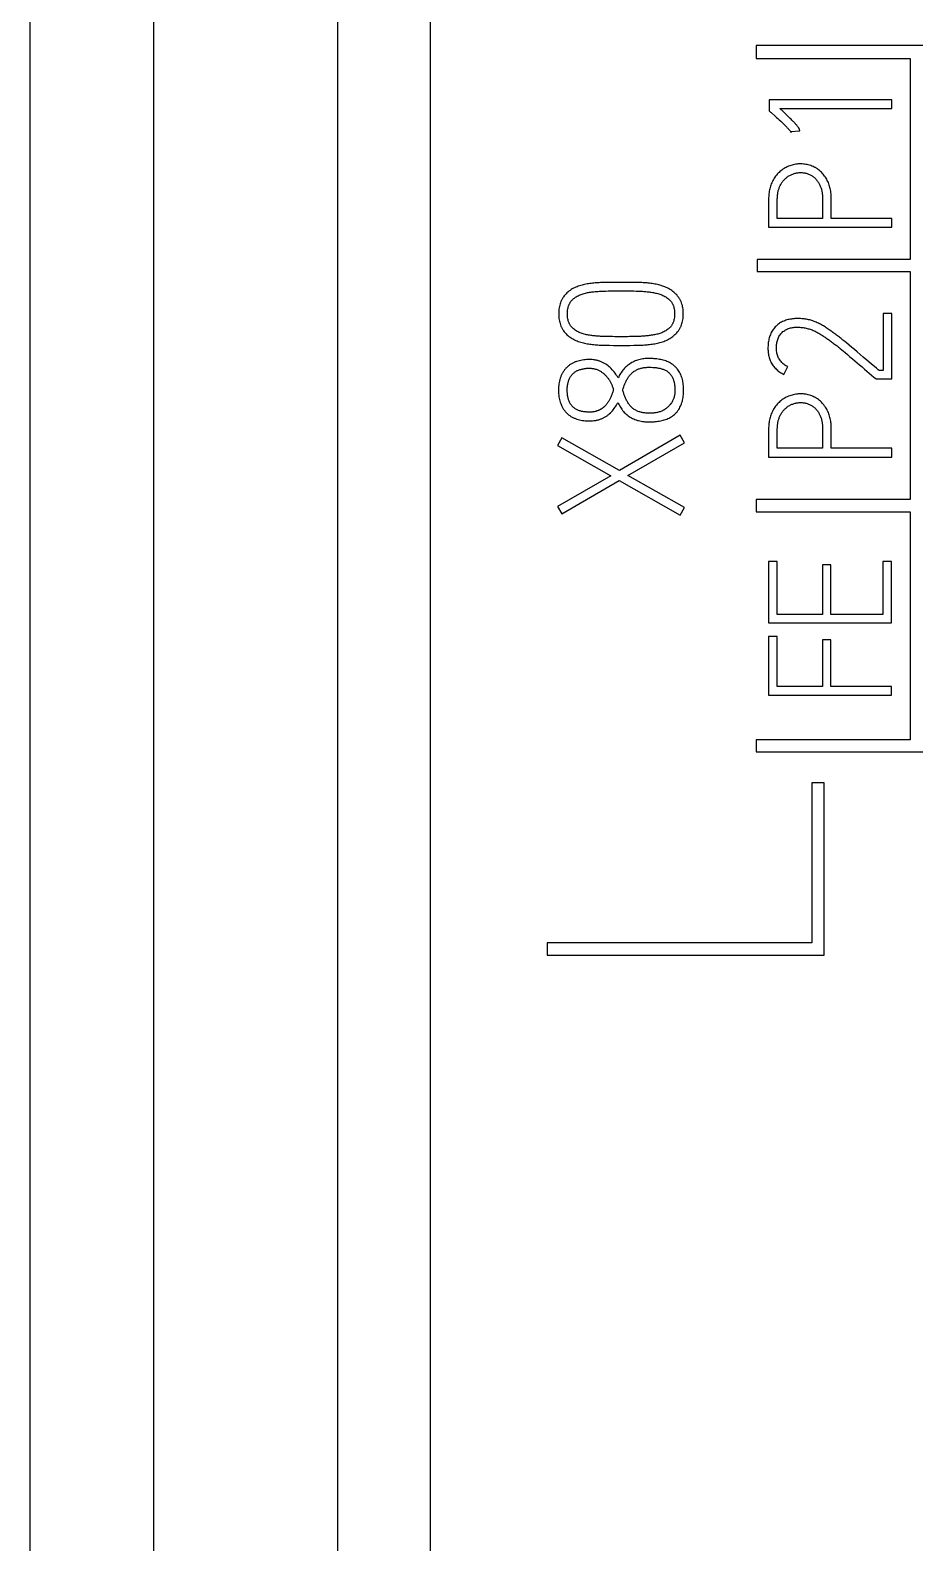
# Model space of a CAD drawing. Extents: x 0 to 594, y 0 to 420.
# Drawn here: x 399.5 to 413.87, y 274.52 to 299.08 of the extents above; entities that cross this region are included whole.
import ezdxf

# ---------------------------------------------------------------- set-up
doc = ezdxf.new("R2010")
doc.units = 0
doc.header["$LTSCALE"] = 32.67
doc.layers.add('15000_BACK', color=7, linetype='CONTINUOUS')
doc.layers.add('15500_BACK_LABELING', color=7, linetype='CONTINUOUS')

msp = doc.modelspace()

# ---------------------------------------------------------------- linework, layer by layer
at = {"layer": '15000_BACK', "color": 7, "linetype": 'CONTINUOUS'}
for p, q in [((399.498, 233.52), (399.498, 315.52)), ((401.498, 314.82), (401.498, 234.22)), ((404.498, 238.72), (404.498, 310.32)), ((405.998, 310.32), (405.998, 238.72))]:
    msp.add_line(p, q, dxfattribs=at)
at = {"layer": '15500_BACK_LABELING', "color": 7, "linetype": 'CONTINUOUS'}
for p, q in [((419.795, 298.835), (411.295, 298.835)), ((411.295, 298.835), (411.295, 298.625)), ((411.295, 298.625), (413.795, 298.625)), ((413.795, 298.625), (413.795, 295.364)), ((413.498, 297.952), (411.506, 297.952)), ((411.506, 297.952), (411.506, 297.777)), ((411.506, 297.777), (411.528, 297.757)), ((411.543, 297.744), (411.603, 297.69)), ((411.678, 297.813), (413.498, 297.813)), ((411.732, 297.763), (411.678, 297.813)), ((411.762, 297.734), (411.732, 297.763)), ((411.785, 297.713), (411.762, 297.734)), ((413.498, 297.813), (413.498, 297.952)), ((411.603, 297.69), (411.625, 297.669)), ((411.625, 297.669), (411.647, 297.649)), ((411.647, 297.649), (411.669, 297.628)), ((411.669, 297.628), (411.691, 297.607)), ((411.691, 297.607), (411.713, 297.587)), ((411.713, 297.587), (411.728, 297.573)), ((411.728, 297.573), (411.742, 297.559)), ((411.807, 297.691), (411.785, 297.713)), ((411.83, 297.669), (411.807, 297.691)), ((411.845, 297.654), (411.83, 297.669)), ((411.86, 297.64), (411.845, 297.654)), ((411.874, 297.625), (411.86, 297.64)), ((411.858, 297.441), (412, 297.45)), ((411.864, 297.425), (411.858, 297.441)), ((411.495, 296.348), (411.495, 295.888)), ((411.636, 296.029), (411.636, 296.348)), ((412.372, 296.348), (412.372, 296.029)), ((412.513, 296.029), (412.513, 296.348)), ((412.372, 296.029), (411.636, 296.029)), ((413.495, 296.029), (412.513, 296.029)), ((413.495, 295.888), (413.495, 296.029)), ((411.495, 295.888), (413.495, 295.888)), ((413.795, 295.364), (411.307, 295.364)), ((411.307, 295.364), (411.307, 295.164)), ((411.307, 295.164), (413.795, 295.164)), ((413.795, 295.164), (413.795, 291.463)), ((408.889, 294.989), (408.847, 294.988)), ((408.852, 294.849), (408.887, 294.85)), ((408.887, 294.85), (408.923, 294.85)), ((408.954, 294.99), (408.889, 294.989)), ((408.923, 294.85), (408.958, 294.851)), ((408.997, 294.99), (408.954, 294.99)), ((408.958, 294.851), (408.994, 294.851)), ((408.994, 294.851), (409.029, 294.851)), ((409.04, 294.99), (408.997, 294.99)), ((409.029, 294.851), (409.065, 294.851)), ((409.134, 294.99), (409.04, 294.99)), ((409.065, 294.851), (409.131, 294.851)), ((409.131, 294.851), (409.166, 294.851)), ((409.166, 294.851), (409.201, 294.851)), ((409.241, 294.99), (409.199, 294.99)), ((409.201, 294.851), (409.237, 294.851)), ((409.237, 294.851), (409.272, 294.85)), ((409.305, 294.989), (409.241, 294.99)), ((409.272, 294.85), (409.307, 294.85)), ((413.495, 294.486), (413.356, 294.486)), ((413.356, 294.486), (413.356, 293.56)), ((413.495, 293.421), (413.495, 294.486)), ((408.923, 294.109), (408.887, 294.11)), ((408.958, 294.109), (408.923, 294.109)), ((408.994, 294.108), (408.958, 294.109)), ((409.029, 294.108), (408.994, 294.108)), ((409.065, 294.108), (409.029, 294.108)), ((409.131, 294.108), (409.065, 294.108)), ((409.166, 294.108), (409.131, 294.108)), ((409.201, 294.108), (409.166, 294.108)), ((409.237, 294.109), (409.201, 294.108)), ((409.272, 294.109), (409.237, 294.109)), ((409.307, 294.11), (409.272, 294.109)), ((409.343, 294.11), (409.307, 294.11)), ((412.703, 294.053), (412.674, 294.076)), ((412.732, 294.029), (412.703, 294.053)), ((408.911, 293.968), (408.975, 293.967)), ((408.975, 293.967), (409.018, 293.967)), ((409.018, 293.967), (409.061, 293.967)), ((409.061, 293.967), (409.156, 293.967)), ((409.156, 293.967), (409.199, 293.967)), ((409.199, 293.967), (409.241, 293.967)), ((409.241, 293.967), (409.305, 293.968)), ((409.305, 293.968), (409.348, 293.969)), ((412.659, 293.915), (412.686, 293.893)), ((412.686, 293.893), (412.712, 293.871)), ((412.712, 293.871), (412.739, 293.849)), ((412.761, 294.006), (412.732, 294.029)), ((412.739, 293.849), (412.778, 293.817)), ((412.804, 293.97), (412.761, 294.006)), ((412.778, 293.817), (412.817, 293.783)), ((412.848, 293.934), (412.804, 293.97)), ((412.891, 293.898), (412.848, 293.934)), ((412.933, 293.862), (412.891, 293.898)), ((411.742, 293.496), (411.806, 293.621)), ((412.817, 293.783), (412.857, 293.75)), ((412.857, 293.75), (412.896, 293.717)), ((412.896, 293.717), (412.935, 293.684)), ((412.935, 293.684), (412.974, 293.65)), ((412.974, 293.65), (413.013, 293.617)), ((413.013, 293.617), (413.052, 293.583)), ((413.052, 293.583), (413.207, 293.449)), ((413.161, 293.668), (413.09, 293.729)), ((413.247, 293.596), (413.161, 293.668)), ((413.275, 293.572), (413.247, 293.596)), ((413.29, 293.56), (413.275, 293.572)), ((413.356, 293.56), (413.29, 293.56)), ((413.207, 293.449), (413.24, 293.421)), ((413.24, 293.421), (413.495, 293.421)), ((411.495, 292.614), (411.495, 292.153)), ((411.636, 292.295), (411.636, 292.614)), ((412.372, 292.614), (412.372, 292.295)), ((412.513, 292.295), (412.513, 292.614)), ((408.134, 292.466), (408.064, 292.341)), ((408.064, 292.341), (408.93, 291.85)), ((409.071, 291.933), (408.134, 292.466)), ((410.059, 292.508), (409.071, 291.933)), ((409.21, 291.853), (410.128, 292.385)), ((410.128, 292.385), (410.059, 292.508)), ((411.495, 292.153), (413.495, 292.153)), ((412.372, 292.295), (411.636, 292.295)), ((413.495, 292.295), (412.513, 292.295)), ((413.495, 292.153), (413.495, 292.295)), ((408.93, 291.85), (408.064, 291.351)), ((410.128, 291.331), (409.21, 291.853)), ((408.134, 291.232), (409.069, 291.772)), ((409.069, 291.772), (410.059, 291.209)), ((408.064, 291.351), (408.134, 291.232)), ((413.795, 291.463), (411.295, 291.463)), ((411.295, 291.463), (411.295, 291.264)), ((410.059, 291.209), (410.128, 291.331)), ((411.295, 291.264), (413.795, 291.264)), ((413.795, 291.264), (413.795, 287.562)), ((411.636, 290.454), (411.495, 290.454)), ((411.495, 290.454), (411.495, 289.459)), ((411.636, 289.597), (411.636, 290.454)), ((412.507, 290.402), (412.369, 290.402)), ((412.369, 290.402), (412.369, 289.597)), ((412.507, 289.597), (412.507, 290.402)), ((413.489, 290.454), (413.351, 290.454)), ((413.351, 290.454), (413.351, 289.597)), ((413.489, 289.459), (413.489, 290.454)), ((411.495, 289.459), (413.489, 289.459)), ((412.369, 289.597), (411.636, 289.597)), ((413.351, 289.597), (412.507, 289.597)), ((411.636, 289.237), (411.495, 289.237)), ((411.495, 289.237), (411.495, 288.285)), ((411.636, 288.427), (411.636, 289.237)), ((412.507, 289.187), (412.369, 289.187)), ((412.369, 289.187), (412.369, 288.427)), ((412.507, 288.427), (412.507, 289.187)), ((412.369, 288.427), (411.636, 288.427)), ((413.489, 288.427), (412.507, 288.427)), ((413.489, 288.285), (413.489, 288.427)), ((411.495, 288.285), (413.489, 288.285)), ((413.795, 287.562), (411.295, 287.562)), ((411.295, 287.562), (411.295, 287.364)), ((411.295, 287.364), (419.795, 287.364)), ((412.395, 286.864), (412.195, 286.864)), ((412.195, 286.864), (412.195, 284.264)), ((412.395, 284.064), (412.395, 286.864)), ((412.195, 284.264), (407.895, 284.264)), ((407.895, 284.264), (407.895, 284.064)), ((407.895, 284.064), (412.395, 284.064))]:
    msp.add_line(p, q, dxfattribs=at)
for points in [[(411.528, 297.757), (411.536, 297.751), (411.543, 297.744)], [(411.742, 297.559), (411.757, 297.545), (411.764, 297.538), (411.771, 297.53), (411.778, 297.523), (411.785, 297.516), (411.792, 297.509), (411.799, 297.502), (411.806, 297.494), (411.813, 297.487), (411.819, 297.479), (411.826, 297.472), (411.833, 297.464), (411.839, 297.457), (411.846, 297.449), (411.852, 297.441), (411.855, 297.437), (411.858, 297.433), (411.861, 297.429), (411.864, 297.425)], [(412, 297.45), (412, 297.452), (412, 297.455), (411.999, 297.46), (411.998, 297.465), (411.997, 297.47), (411.995, 297.475), (411.994, 297.48), (411.992, 297.485), (411.989, 297.49), (411.987, 297.494), (411.984, 297.499), (411.981, 297.503), (411.978, 297.508), (411.972, 297.516), (411.966, 297.524), (411.959, 297.533), (411.953, 297.541), (411.946, 297.549), (411.939, 297.556), (411.932, 297.564), (411.925, 297.572), (411.918, 297.58), (411.911, 297.587), (411.904, 297.595), (411.896, 297.602), (411.889, 297.61), (411.874, 297.625)], [(412.513, 296.348), (412.513, 296.369), (412.512, 296.389), (412.511, 296.41), (412.509, 296.43), (412.507, 296.451), (412.504, 296.471), (412.5, 296.491), (412.496, 296.512), (412.491, 296.532), (412.486, 296.551), (412.48, 296.571), (412.473, 296.59), (412.466, 296.61), (412.457, 296.628), (412.448, 296.647), (412.439, 296.665), (412.428, 296.683), (412.417, 296.7), (412.405, 296.717), (412.393, 296.733), (412.38, 296.749), (412.366, 296.764), (412.352, 296.779), (412.337, 296.793), (412.321, 296.807), (412.305, 296.819), (412.289, 296.832), (412.28, 296.837), (412.271, 296.843), (412.263, 296.848), (412.254, 296.853), (412.245, 296.858), (412.236, 296.863), (412.217, 296.872), (412.198, 296.88), (412.179, 296.887), (412.16, 296.893), (412.14, 296.899), (412.12, 296.904), (412.1, 296.907), (412.079, 296.91), (412.059, 296.912), (412.038, 296.914), (412.018, 296.914), (411.997, 296.914), (411.977, 296.913), (411.957, 296.911), (411.936, 296.908), (411.916, 296.904), (411.896, 296.9), (411.876, 296.895), (411.856, 296.889), (411.837, 296.882), (411.818, 296.875), (411.799, 296.867), (411.781, 296.858), (411.763, 296.848), (411.745, 296.838), (411.728, 296.826), (411.711, 296.814), (411.695, 296.802), (411.679, 296.789), (411.664, 296.775), (411.649, 296.761), (411.635, 296.746), (411.622, 296.73), (411.609, 296.714), (411.597, 296.697), (411.586, 296.68), (411.575, 296.662), (411.565, 296.645), (411.556, 296.626), (411.547, 296.608), (411.539, 296.589), (411.531, 296.57), (411.525, 296.551), (411.519, 296.531), (411.513, 296.511), (411.509, 296.491), (411.505, 296.471), (411.502, 296.451), (411.499, 296.43), (411.497, 296.41), (411.496, 296.389), (411.495, 296.369), (411.495, 296.348)], [(411.636, 296.348), (411.637, 296.362), (411.637, 296.375), (411.638, 296.388), (411.639, 296.401), (411.64, 296.414), (411.642, 296.428), (411.644, 296.441), (411.646, 296.454), (411.649, 296.467), (411.652, 296.48), (411.655, 296.492), (411.659, 296.505), (411.664, 296.517), (411.669, 296.53), (411.674, 296.542), (411.679, 296.554), (411.685, 296.566), (411.691, 296.578), (411.698, 296.589), (411.705, 296.6), (411.712, 296.611), (411.72, 296.622), (411.728, 296.633), (411.736, 296.643), (411.745, 296.653), (411.754, 296.663), (411.763, 296.672), (411.773, 296.681), (411.783, 296.69), (411.793, 296.698), (411.804, 296.706), (411.815, 296.713), (411.826, 296.72), (411.838, 296.727), (411.849, 296.733), (411.861, 296.739), (411.873, 296.744), (411.886, 296.749), (411.898, 296.753), (411.911, 296.757), (411.924, 296.761), (411.937, 296.764), (411.95, 296.767), (411.963, 296.769), (411.976, 296.77), (411.989, 296.772), (412.002, 296.772), (412.015, 296.773), (412.029, 296.773), (412.042, 296.772), (412.055, 296.771), (412.068, 296.769), (412.081, 296.767), (412.094, 296.764), (412.107, 296.761), (412.12, 296.757), (412.132, 296.753), (412.145, 296.749), (412.157, 296.744), (412.169, 296.738), (412.181, 296.732), (412.192, 296.725), (412.204, 296.718), (412.214, 296.711), (412.225, 296.703), (412.235, 296.694), (412.245, 296.686), (412.255, 296.676), (412.264, 296.667), (412.272, 296.657), (412.281, 296.647), (412.289, 296.636), (412.296, 296.625), (412.304, 296.614), (412.31, 296.603), (412.317, 296.591), (412.323, 296.579), (412.329, 296.567), (412.334, 296.555), (412.339, 296.543), (412.344, 296.531), (412.348, 296.518), (412.352, 296.506), (412.355, 296.493), (412.359, 296.48), (412.361, 296.467), (412.364, 296.454), (412.366, 296.441), (412.367, 296.428), (412.369, 296.414), (412.37, 296.401), (412.371, 296.388), (412.371, 296.375), (412.371, 296.362), (412.372, 296.348)], [(408.847, 294.988), (408.825, 294.988), (408.804, 294.987), (408.782, 294.987), (408.761, 294.986), (408.739, 294.985), (408.718, 294.984), (408.696, 294.982), (408.675, 294.98), (408.654, 294.978), (408.632, 294.976), (408.611, 294.974), (408.59, 294.971), (408.569, 294.968), (408.547, 294.964), (408.526, 294.961), (408.505, 294.956), (408.484, 294.952), (408.464, 294.946), (408.443, 294.94), (408.422, 294.934), (408.402, 294.927), (408.382, 294.92), (408.362, 294.912), (408.342, 294.903), (408.323, 294.894), (408.304, 294.883), (408.286, 294.872), (408.268, 294.86), (408.251, 294.847), (408.234, 294.833), (408.218, 294.819), (408.203, 294.804), (408.188, 294.788), (408.175, 294.772), (408.162, 294.754), (408.156, 294.746), (408.15, 294.737), (408.144, 294.727), (408.139, 294.718), (408.134, 294.709), (408.129, 294.699), (408.125, 294.689), (408.12, 294.679), (408.113, 294.659), (408.106, 294.639), (408.1, 294.618), (408.095, 294.597), (408.091, 294.576), (408.088, 294.555), (408.086, 294.533), (408.085, 294.512), (408.084, 294.49), (408.084, 294.469), (408.085, 294.447), (408.086, 294.426), (408.088, 294.404), (408.091, 294.383), (408.095, 294.362), (408.1, 294.341), (408.106, 294.32), (408.113, 294.3), (408.121, 294.28), (408.125, 294.27), (408.129, 294.26), (408.134, 294.251), (408.139, 294.241), (408.145, 294.232), (408.15, 294.223), (408.156, 294.214), (408.162, 294.205), (408.175, 294.187), (408.189, 294.171), (408.203, 294.155), (408.219, 294.14), (408.235, 294.126), (408.251, 294.112), (408.269, 294.099), (408.286, 294.087), (408.305, 294.076), (408.324, 294.066), (408.343, 294.056), (408.362, 294.048), (408.382, 294.039), (408.402, 294.032), (408.423, 294.025), (408.443, 294.019), (408.464, 294.013), (408.485, 294.008), (408.505, 294.003), (408.526, 293.998), (408.548, 293.994), (408.569, 293.99), (408.59, 293.987), (408.611, 293.984), (408.632, 293.981), (408.654, 293.979), (408.675, 293.977), (408.696, 293.975), (408.718, 293.973), (408.739, 293.972), (408.761, 293.971), (408.782, 293.97), (408.804, 293.97), (408.825, 293.969), (408.847, 293.969), (408.868, 293.968), (408.911, 293.968)], [(408.887, 294.11), (408.852, 294.11), (408.834, 294.111), (408.817, 294.111), (408.799, 294.112), (408.781, 294.113), (408.763, 294.113), (408.746, 294.114), (408.728, 294.116), (408.71, 294.117), (408.693, 294.118), (408.675, 294.12), (408.657, 294.121), (408.64, 294.123), (408.622, 294.125), (408.604, 294.128), (408.587, 294.13), (408.569, 294.133), (408.552, 294.136), (408.535, 294.14), (408.517, 294.144), (408.5, 294.148), (408.483, 294.153), (408.466, 294.158), (408.449, 294.164), (408.433, 294.17), (408.416, 294.177), (408.4, 294.185), (408.385, 294.193), (408.369, 294.202), (408.354, 294.212), (408.34, 294.222), (408.326, 294.233), (408.32, 294.239), (408.313, 294.245), (408.307, 294.251), (408.301, 294.258), (408.295, 294.264), (408.289, 294.271), (408.283, 294.278), (408.278, 294.285), (408.273, 294.293), (408.268, 294.3), (408.264, 294.308), (408.259, 294.316), (408.255, 294.323), (408.252, 294.332), (408.248, 294.34), (408.245, 294.348), (408.243, 294.357), (408.24, 294.365), (408.238, 294.374), (408.236, 294.382), (408.232, 294.4), (408.229, 294.417), (408.227, 294.435), (408.226, 294.453), (408.225, 294.471), (408.225, 294.488), (408.226, 294.506), (408.227, 294.524), (408.229, 294.541), (408.232, 294.559), (408.236, 294.576), (408.238, 294.585), (408.24, 294.594), (408.243, 294.602), (408.246, 294.61), (408.249, 294.619), (408.252, 294.627), (408.256, 294.635), (408.26, 294.643), (408.264, 294.651), (408.268, 294.659), (408.273, 294.666), (408.278, 294.674), (408.283, 294.681), (408.288, 294.688), (408.294, 294.695), (408.3, 294.701), (408.306, 294.708), (408.313, 294.714), (408.319, 294.72), (408.326, 294.726), (408.34, 294.736), (408.355, 294.747), (408.37, 294.756), (408.385, 294.765), (408.401, 294.773), (408.417, 294.781), (408.433, 294.788), (408.45, 294.795), (408.466, 294.8), (408.483, 294.806), (408.5, 294.811), (408.517, 294.815), (408.535, 294.819), (408.552, 294.823), (408.569, 294.826), (408.587, 294.829), (408.604, 294.832), (408.622, 294.834), (408.64, 294.836), (408.657, 294.838), (408.675, 294.84), (408.693, 294.841), (408.71, 294.843), (408.728, 294.844), (408.746, 294.845), (408.763, 294.846), (408.781, 294.847), (408.799, 294.848), (408.817, 294.848), (408.834, 294.849), (408.852, 294.849)], [(409.199, 294.99), (409.177, 294.99), (409.134, 294.99)], [(409.348, 293.969), (409.369, 293.969), (409.391, 293.97), (409.412, 293.97), (409.434, 293.971), (409.455, 293.972), (409.476, 293.973), (409.498, 293.975), (409.519, 293.977), (409.54, 293.979), (409.561, 293.981), (409.583, 293.984), (409.604, 293.987), (409.625, 293.99), (409.646, 293.994), (409.667, 293.998), (409.688, 294.003), (409.709, 294.008), (409.729, 294.013), (409.75, 294.019), (409.77, 294.025), (409.791, 294.032), (409.811, 294.04), (409.83, 294.048), (409.85, 294.056), (409.869, 294.066), (409.888, 294.076), (409.906, 294.088), (409.923, 294.1), (409.94, 294.113), (409.957, 294.127), (409.973, 294.141), (409.988, 294.156), (410.002, 294.172), (410.016, 294.188), (410.029, 294.205), (410.036, 294.214), (410.042, 294.223), (410.047, 294.232), (410.053, 294.241), (410.058, 294.25), (410.063, 294.26), (410.067, 294.27), (410.072, 294.279), (410.076, 294.289), (410.08, 294.299), (410.086, 294.32), (410.092, 294.34), (410.097, 294.361), (410.101, 294.382), (410.104, 294.403), (410.107, 294.425), (410.108, 294.446), (410.109, 294.467), (410.109, 294.489), (410.108, 294.51), (410.107, 294.532), (410.105, 294.553), (410.102, 294.574), (410.098, 294.595), (410.093, 294.616), (410.087, 294.637), (410.08, 294.657), (410.072, 294.677), (410.068, 294.687), (410.063, 294.697), (410.058, 294.706), (410.053, 294.715), (410.048, 294.725), (410.042, 294.734), (410.036, 294.743), (410.03, 294.751), (410.017, 294.768), (410.003, 294.785), (409.988, 294.8), (409.973, 294.815), (409.957, 294.829), (409.94, 294.843), (409.923, 294.856), (409.905, 294.868), (409.887, 294.879), (409.868, 294.889), (409.849, 294.899), (409.83, 294.908), (409.81, 294.916), (409.79, 294.924), (409.77, 294.931), (409.75, 294.937), (409.729, 294.943), (409.709, 294.949), (409.688, 294.954), (409.667, 294.959), (409.646, 294.963), (409.625, 294.966), (409.604, 294.97), (409.583, 294.973), (409.561, 294.975), (409.54, 294.978), (409.519, 294.98), (409.498, 294.982), (409.476, 294.983), (409.455, 294.985), (409.434, 294.986), (409.412, 294.987), (409.391, 294.987), (409.369, 294.988), (409.348, 294.988), (409.305, 294.989)], [(409.307, 294.85), (409.343, 294.849), (409.36, 294.849), (409.378, 294.848), (409.396, 294.847), (409.413, 294.847), (409.431, 294.846), (409.448, 294.845), (409.466, 294.843), (409.484, 294.842), (409.501, 294.84), (409.519, 294.839), (409.536, 294.837), (409.554, 294.835), (409.571, 294.832), (409.589, 294.83), (409.606, 294.827), (409.624, 294.824), (409.641, 294.82), (409.658, 294.816), (409.675, 294.812), (409.693, 294.808), (409.709, 294.803), (409.726, 294.797), (409.743, 294.792), (409.76, 294.785), (409.776, 294.779), (409.792, 294.771), (409.808, 294.763), (409.823, 294.754), (409.838, 294.745), (409.852, 294.734), (409.866, 294.723), (409.873, 294.718), (409.879, 294.712), (409.886, 294.706), (409.892, 294.699), (409.898, 294.693), (409.904, 294.686), (409.909, 294.679), (409.915, 294.672), (409.92, 294.665), (409.924, 294.657), (409.929, 294.65), (409.933, 294.642), (409.937, 294.634), (409.941, 294.626), (409.944, 294.618), (409.947, 294.61), (409.95, 294.601), (409.953, 294.593), (409.955, 294.584), (409.957, 294.576), (409.961, 294.558), (409.964, 294.541), (409.965, 294.523), (409.967, 294.506), (409.967, 294.488), (409.967, 294.47), (409.967, 294.452), (409.965, 294.435), (409.963, 294.417), (409.961, 294.4), (409.957, 294.382), (409.955, 294.374), (409.953, 294.365), (409.95, 294.357), (409.947, 294.348), (409.944, 294.34), (409.941, 294.332), (409.937, 294.324), (409.934, 294.316), (409.929, 294.308), (409.925, 294.3), (409.92, 294.293), (409.915, 294.286), (409.91, 294.278), (409.904, 294.271), (409.899, 294.265), (409.893, 294.258), (409.886, 294.252), (409.88, 294.246), (409.874, 294.24), (409.867, 294.234), (409.86, 294.229), (409.853, 294.223), (409.838, 294.213), (409.824, 294.203), (409.808, 294.195), (409.792, 294.187), (409.776, 294.179), (409.76, 294.173), (409.743, 294.167), (409.727, 294.161), (409.71, 294.156), (409.693, 294.151), (409.676, 294.147), (409.658, 294.143), (409.641, 294.139), (409.624, 294.136), (409.606, 294.133), (409.589, 294.13), (409.571, 294.127), (409.554, 294.125), (409.536, 294.123), (409.519, 294.121), (409.501, 294.119), (409.484, 294.118), (409.466, 294.116), (409.448, 294.115), (409.431, 294.114), (409.413, 294.113), (409.396, 294.112), (409.378, 294.111), (409.36, 294.111), (409.343, 294.11)], [(412.674, 294.076), (412.659, 294.088), (412.645, 294.099), (412.63, 294.111), (412.615, 294.122), (412.6, 294.134), (412.585, 294.145), (412.57, 294.156), (412.555, 294.167), (412.54, 294.178), (412.525, 294.189), (412.51, 294.2), (412.494, 294.211), (412.479, 294.221), (412.464, 294.232), (412.448, 294.242), (412.432, 294.253), (412.417, 294.263), (412.401, 294.273), (412.385, 294.282), (412.369, 294.292), (412.353, 294.301), (412.336, 294.31), (412.32, 294.319), (412.303, 294.327), (412.286, 294.335), (412.269, 294.343), (412.252, 294.35), (412.234, 294.356), (412.216, 294.363), (412.199, 294.369), (412.181, 294.374), (412.163, 294.379), (412.145, 294.383), (412.126, 294.387), (412.108, 294.391), (412.089, 294.394), (412.071, 294.396), (412.052, 294.398), (412.034, 294.4), (412.015, 294.402), (411.996, 294.402), (411.978, 294.403), (411.959, 294.403), (411.94, 294.402), (411.922, 294.401), (411.903, 294.4), (411.885, 294.398), (411.866, 294.395), (411.848, 294.392), (411.829, 294.389), (411.811, 294.385), (411.793, 294.38), (411.775, 294.374), (411.757, 294.368), (411.74, 294.361), (411.723, 294.353), (411.706, 294.345), (411.69, 294.336), (411.674, 294.326), (411.659, 294.315), (411.644, 294.304), (411.63, 294.291), (411.616, 294.279), (411.603, 294.266), (411.59, 294.252), (411.578, 294.237), (411.567, 294.222), (411.557, 294.207), (411.548, 294.19), (411.539, 294.174), (411.531, 294.157), (411.524, 294.14), (411.517, 294.122), (411.511, 294.104), (411.506, 294.087), (411.501, 294.069), (411.497, 294.05), (411.493, 294.032), (411.49, 294.014), (411.488, 293.995), (411.486, 293.976), (411.485, 293.958), (411.484, 293.939), (411.484, 293.92), (411.484, 293.902), (411.485, 293.883), (411.486, 293.864), (411.488, 293.845), (411.491, 293.827), (411.494, 293.808), (411.498, 293.79), (411.503, 293.772), (411.509, 293.754), (411.515, 293.736), (411.522, 293.719), (411.53, 293.702), (411.539, 293.685), (411.548, 293.669), (411.558, 293.653), (411.569, 293.637), (411.58, 293.622), (411.592, 293.608), (411.605, 293.594), (411.618, 293.581), (411.632, 293.568), (411.646, 293.555), (411.661, 293.544), (411.677, 293.533), (411.692, 293.522), (411.708, 293.513), (411.725, 293.504), (411.742, 293.496)], [(411.806, 293.621), (411.79, 293.628), (411.775, 293.637), (411.761, 293.646), (411.747, 293.656), (411.734, 293.667), (411.721, 293.679), (411.708, 293.691), (411.697, 293.704), (411.686, 293.717), (411.676, 293.731), (411.667, 293.746), (411.658, 293.761), (411.651, 293.776), (411.644, 293.792), (411.639, 293.808), (411.634, 293.825), (411.63, 293.842), (411.627, 293.859), (411.625, 293.876), (411.624, 293.893), (411.623, 293.91), (411.623, 293.927), (411.623, 293.945), (411.624, 293.962), (411.625, 293.979), (411.627, 293.996), (411.63, 294.013), (411.634, 294.03), (411.638, 294.046), (411.643, 294.063), (411.649, 294.079), (411.656, 294.095), (411.663, 294.11), (411.672, 294.125), (411.681, 294.14), (411.692, 294.153), (411.703, 294.166), (411.715, 294.178), (411.728, 294.19), (411.742, 294.2), (411.756, 294.21), (411.771, 294.219), (411.786, 294.226), (411.802, 294.233), (411.818, 294.239), (411.834, 294.244), (411.851, 294.249), (411.867, 294.252), (411.884, 294.255), (411.901, 294.258), (411.918, 294.26), (411.935, 294.261), (411.952, 294.261), (411.97, 294.262), (411.987, 294.261), (412.004, 294.26), (412.021, 294.259), (412.038, 294.257), (412.055, 294.255), (412.072, 294.252), (412.089, 294.249), (412.105, 294.246), (412.122, 294.242), (412.139, 294.238), (412.155, 294.233), (412.172, 294.228), (412.188, 294.223), (412.204, 294.217), (412.22, 294.21), (412.236, 294.203), (412.251, 294.196), (412.266, 294.188), (412.281, 294.18), (412.296, 294.172), (412.311, 294.163), (412.326, 294.155), (412.34, 294.146), (412.355, 294.136), (412.369, 294.127), (412.384, 294.118), (412.398, 294.108), (412.412, 294.099), (412.426, 294.089), (412.44, 294.08), (412.455, 294.07), (412.469, 294.06), (412.482, 294.05), (412.496, 294.04), (412.51, 294.03), (412.524, 294.02), (412.538, 294.009), (412.551, 293.999), (412.565, 293.989), (412.579, 293.978), (412.592, 293.968), (412.606, 293.957), (412.619, 293.947), (412.633, 293.936), (412.646, 293.926), (412.659, 293.915)], [(413.09, 293.729), (413.033, 293.777), (412.933, 293.862)], [(409.049, 293.44), (409.038, 293.46), (409.026, 293.48), (409.013, 293.499), (409, 293.518), (408.985, 293.537), (408.97, 293.555), (408.955, 293.572), (408.939, 293.589), (408.922, 293.605), (408.904, 293.62), (408.886, 293.634), (408.867, 293.648), (408.848, 293.661), (408.828, 293.673), (408.807, 293.684), (408.786, 293.694), (408.776, 293.699), (408.765, 293.704), (408.754, 293.708), (408.743, 293.712), (408.732, 293.715), (408.721, 293.719), (408.71, 293.722), (408.698, 293.724), (408.687, 293.727), (408.676, 293.729), (408.664, 293.731), (408.652, 293.732), (408.629, 293.735), (408.606, 293.736), (408.583, 293.736), (408.559, 293.736), (408.536, 293.735), (408.513, 293.733), (408.49, 293.731), (408.467, 293.727), (408.444, 293.723), (408.421, 293.718), (408.398, 293.712), (408.376, 293.705), (408.365, 293.702), (408.354, 293.697), (408.343, 293.693), (408.333, 293.689), (408.322, 293.684), (408.312, 293.678), (408.301, 293.673), (408.291, 293.667), (408.281, 293.661), (408.271, 293.655), (408.262, 293.648), (408.252, 293.641), (408.243, 293.634), (408.234, 293.626), (408.226, 293.618), (408.217, 293.61), (408.209, 293.602), (408.201, 293.594), (408.193, 293.585), (408.186, 293.576), (408.179, 293.567), (408.172, 293.557), (408.165, 293.548), (408.159, 293.538), (408.152, 293.528), (408.147, 293.518), (408.141, 293.508), (408.136, 293.497), (408.131, 293.487), (408.126, 293.476), (408.121, 293.465), (408.117, 293.454), (408.109, 293.432), (408.103, 293.41), (408.097, 293.387), (408.092, 293.365), (408.088, 293.342), (408.085, 293.319), (408.083, 293.295), (408.082, 293.272), (408.081, 293.249), (408.081, 293.225), (408.082, 293.202), (408.083, 293.179), (408.086, 293.156), (408.089, 293.133), (408.092, 293.11), (408.097, 293.087), (408.103, 293.064), (408.11, 293.042), (408.118, 293.02), (408.122, 293.009), (408.127, 292.998), (408.131, 292.988), (408.136, 292.977), (408.142, 292.967), (408.147, 292.957), (408.153, 292.947), (408.159, 292.937), (408.166, 292.927), (408.173, 292.917), (408.179, 292.908), (408.187, 292.899), (408.194, 292.89), (408.202, 292.881), (408.21, 292.872), (408.218, 292.864), (408.227, 292.856), (408.235, 292.848), (408.244, 292.841), (408.253, 292.834), (408.263, 292.827), (408.272, 292.82), (408.282, 292.813), (408.292, 292.807), (408.302, 292.802), (408.312, 292.796), (408.323, 292.791), (408.333, 292.786), (408.344, 292.782), (408.355, 292.777), (408.366, 292.773), (408.377, 292.77), (408.399, 292.763), (408.422, 292.757), (408.445, 292.752), (408.468, 292.749), (408.491, 292.745), (408.514, 292.743), (408.538, 292.742), (408.561, 292.741), (408.584, 292.741), (408.607, 292.741), (408.631, 292.742), (408.654, 292.744), (408.677, 292.747), (408.688, 292.749), (408.7, 292.752), (408.711, 292.754), (408.722, 292.757), (408.734, 292.76), (408.745, 292.763), (408.756, 292.767), (408.767, 292.771), (408.778, 292.775), (408.788, 292.78), (408.81, 292.789), (408.82, 292.795), (408.83, 292.8), (408.84, 292.806), (408.85, 292.812), (408.86, 292.818), (408.87, 292.825), (408.879, 292.831), (408.888, 292.838), (408.898, 292.846), (408.906, 292.853), (408.924, 292.869), (408.94, 292.885), (408.948, 292.894), (408.956, 292.902), (408.971, 292.92), (408.985, 292.939), (408.998, 292.958), (409.011, 292.977), (409.024, 292.997), (409.035, 293.017), (409.046, 293.037)], [(408.589, 292.882), (408.565, 292.883), (408.541, 292.884), (408.528, 292.885), (408.516, 292.886), (408.504, 292.887), (408.492, 292.889), (408.479, 292.891), (408.467, 292.893), (408.455, 292.895), (408.443, 292.898), (408.432, 292.901), (408.42, 292.905), (408.408, 292.909), (408.397, 292.913), (408.386, 292.918), (408.375, 292.924), (408.364, 292.93), (408.354, 292.936), (408.344, 292.943), (408.334, 292.95), (408.324, 292.958), (408.315, 292.966), (408.307, 292.975), (408.299, 292.984), (408.291, 292.994), (408.284, 293.004), (408.277, 293.014), (408.271, 293.025), (408.265, 293.035), (408.26, 293.046), (408.255, 293.058), (408.25, 293.069), (408.246, 293.08), (408.242, 293.092), (408.239, 293.104), (408.236, 293.116), (408.233, 293.128), (408.231, 293.139), (408.229, 293.151), (408.227, 293.164), (408.226, 293.176), (408.225, 293.188), (408.224, 293.2), (408.223, 293.212), (408.223, 293.224), (408.223, 293.237), (408.223, 293.249), (408.223, 293.261), (408.224, 293.273), (408.224, 293.285), (408.226, 293.298), (408.227, 293.31), (408.229, 293.322), (408.231, 293.334), (408.233, 293.346), (408.236, 293.358), (408.239, 293.37), (408.242, 293.381), (408.246, 293.393), (408.25, 293.404), (408.255, 293.416), (408.26, 293.427), (408.265, 293.438), (408.271, 293.449), (408.277, 293.459), (408.284, 293.469), (408.291, 293.479), (408.298, 293.489), (408.306, 293.498), (408.315, 293.507), (408.324, 293.516), (408.333, 293.523), (408.343, 293.531), (408.353, 293.538), (408.363, 293.545), (408.374, 293.551), (408.385, 293.556), (408.396, 293.561), (408.407, 293.566), (408.419, 293.57), (408.43, 293.574), (408.442, 293.577), (408.454, 293.58), (408.466, 293.583), (408.478, 293.585), (408.49, 293.588), (408.502, 293.59), (408.514, 293.591), (408.526, 293.592), (408.538, 293.594), (408.55, 293.594), (408.563, 293.595), (408.575, 293.595), (408.587, 293.595), (408.599, 293.595), (408.612, 293.594), (408.624, 293.593), (408.636, 293.592), (408.648, 293.59), (408.66, 293.588), (408.672, 293.585), (408.684, 293.582), (408.695, 293.578), (408.707, 293.574), (408.718, 293.57), (408.729, 293.565), (408.74, 293.56), (408.751, 293.554), (408.762, 293.548), (408.772, 293.541), (408.782, 293.534), (408.792, 293.527), (408.802, 293.52), (408.811, 293.512), (408.821, 293.504), (408.83, 293.496), (408.838, 293.487), (408.847, 293.479), (408.855, 293.47), (408.863, 293.461), (408.871, 293.451), (408.879, 293.442), (408.886, 293.432), (408.893, 293.422), (408.9, 293.412), (408.907, 293.402), (408.913, 293.391), (408.919, 293.381), (408.925, 293.37), (408.931, 293.359), (408.936, 293.348), (408.941, 293.337), (408.946, 293.326), (408.951, 293.315), (408.955, 293.303), (408.96, 293.292), (408.964, 293.28), (408.967, 293.269), (408.971, 293.257), (408.974, 293.245)], [(409.046, 293.037), (409.055, 293.018), (409.065, 293), (409.075, 292.981), (409.086, 292.963), (409.098, 292.946), (409.109, 292.928), (409.122, 292.911), (409.135, 292.895), (409.149, 292.879), (409.164, 292.864), (409.179, 292.85), (409.196, 292.837), (409.212, 292.824), (409.23, 292.812), (409.247, 292.801), (409.266, 292.79), (409.284, 292.781), (409.303, 292.772), (409.323, 292.764), (409.342, 292.756), (409.362, 292.749), (409.383, 292.744), (409.403, 292.739), (409.424, 292.734), (409.444, 292.731), (409.465, 292.728), (409.486, 292.726), (409.507, 292.725), (409.528, 292.724), (409.549, 292.724), (409.57, 292.724), (409.591, 292.724), (409.612, 292.725), (409.633, 292.727), (409.654, 292.728), (409.675, 292.731), (409.696, 292.734), (409.717, 292.737), (409.737, 292.741), (409.758, 292.745), (409.779, 292.75), (409.799, 292.756), (409.819, 292.762), (409.839, 292.769), (409.858, 292.777), (409.877, 292.786), (409.896, 292.796), (409.914, 292.807), (409.932, 292.819), (409.949, 292.831), (409.965, 292.845), (409.973, 292.852), (409.98, 292.859), (409.988, 292.866), (409.995, 292.874), (410.009, 292.89), (410.022, 292.907), (410.034, 292.924), (410.045, 292.942), (410.055, 292.961), (410.064, 292.98), (410.073, 292.999), (410.08, 293.019), (410.087, 293.039), (410.093, 293.059), (410.098, 293.079), (410.102, 293.1), (410.106, 293.121), (410.109, 293.141), (410.111, 293.162), (410.113, 293.183), (410.114, 293.204), (410.114, 293.226), (410.114, 293.247), (410.114, 293.268), (410.113, 293.289), (410.111, 293.31), (410.109, 293.331), (410.106, 293.351), (410.103, 293.372), (410.099, 293.393), (410.094, 293.413), (410.088, 293.434), (410.081, 293.454), (410.074, 293.473), (410.066, 293.493), (410.057, 293.512), (410.047, 293.531), (410.036, 293.549), (410.024, 293.566), (410.012, 293.583), (409.998, 293.599), (409.991, 293.607), (409.984, 293.615), (409.976, 293.622), (409.968, 293.629), (409.952, 293.643), (409.936, 293.656), (409.918, 293.668), (409.9, 293.679), (409.882, 293.689), (409.863, 293.698), (409.843, 293.706), (409.824, 293.713), (409.804, 293.72), (409.783, 293.726), (409.763, 293.731), (409.742, 293.736), (409.721, 293.74), (409.701, 293.743), (409.68, 293.746), (409.659, 293.748), (409.638, 293.75), (409.617, 293.751), (409.596, 293.752), (409.575, 293.753), (409.554, 293.753), (409.533, 293.753), (409.512, 293.752), (409.491, 293.751), (409.47, 293.749), (409.449, 293.746), (409.428, 293.743), (409.408, 293.738), (409.387, 293.733), (409.367, 293.727), (409.347, 293.72), (409.328, 293.713), (409.308, 293.704), (409.289, 293.695), (409.271, 293.686), (409.253, 293.675), (409.235, 293.664), (409.218, 293.651), (409.201, 293.638), (409.185, 293.625), (409.17, 293.611), (409.155, 293.596), (409.141, 293.58), (409.127, 293.564), (409.115, 293.547), (409.103, 293.53), (409.091, 293.512), (409.08, 293.495), (409.069, 293.477), (409.059, 293.458), (409.049, 293.44)], [(409.124, 293.243), (409.132, 293.267), (409.14, 293.292), (409.149, 293.317), (409.159, 293.341), (409.164, 293.353), (409.17, 293.365), (409.175, 293.377), (409.181, 293.388), (409.187, 293.4), (409.193, 293.411), (409.2, 293.422), (409.207, 293.434), (409.214, 293.445), (409.221, 293.455), (409.229, 293.466), (409.237, 293.476), (409.245, 293.486), (409.254, 293.496), (409.263, 293.506), (409.272, 293.515), (409.282, 293.524), (409.292, 293.532), (409.302, 293.54), (409.313, 293.548), (409.324, 293.555), (409.335, 293.561), (409.346, 293.568), (409.358, 293.574), (409.37, 293.579), (409.382, 293.584), (409.394, 293.588), (409.407, 293.592), (409.419, 293.596), (409.432, 293.599), (409.445, 293.602), (409.457, 293.604), (409.47, 293.606), (409.483, 293.608), (409.496, 293.609), (409.509, 293.61), (409.522, 293.611), (409.535, 293.611), (409.561, 293.612), (409.588, 293.611), (409.614, 293.61), (409.627, 293.609), (409.64, 293.608), (409.653, 293.607), (409.666, 293.605), (409.678, 293.603), (409.691, 293.601), (409.704, 293.599), (409.717, 293.596), (409.73, 293.594), (409.743, 293.59), (409.755, 293.587), (409.768, 293.583), (409.78, 293.579), (409.792, 293.574), (409.804, 293.569), (409.816, 293.563), (409.828, 293.557), (409.839, 293.551), (409.85, 293.543), (409.86, 293.536), (409.87, 293.527), (409.88, 293.519), (409.889, 293.509), (409.898, 293.499), (409.906, 293.489), (409.913, 293.478), (409.92, 293.467), (409.927, 293.456), (409.933, 293.444), (409.938, 293.432), (409.943, 293.42), (409.948, 293.408), (409.952, 293.396), (409.956, 293.383), (409.959, 293.37), (409.962, 293.358), (409.964, 293.345), (409.966, 293.332), (409.968, 293.319), (409.97, 293.306), (409.971, 293.293), (409.972, 293.28), (409.973, 293.267), (409.973, 293.254), (409.973, 293.241), (409.973, 293.228), (409.972, 293.215), (409.972, 293.202), (409.97, 293.189), (409.969, 293.176), (409.967, 293.163), (409.965, 293.15), (409.962, 293.137), (409.959, 293.125), (409.955, 293.112), (409.951, 293.1), (409.946, 293.088), (409.941, 293.076), (409.935, 293.064), (409.929, 293.052), (409.922, 293.041), (409.915, 293.03), (409.907, 293.02), (409.899, 293.009), (409.891, 293), (409.881, 292.99)], [(408.974, 293.245), (408.971, 293.234), (408.967, 293.222), (408.963, 293.21), (408.959, 293.198), (408.955, 293.186), (408.95, 293.175), (408.946, 293.163), (408.941, 293.151), (408.936, 293.14), (408.931, 293.128), (408.926, 293.117), (408.921, 293.106), (408.915, 293.095), (408.909, 293.084), (408.903, 293.073), (408.897, 293.062), (408.89, 293.051), (408.883, 293.041), (408.876, 293.031), (408.869, 293.021), (408.861, 293.011), (408.853, 293.001), (408.845, 292.992), (408.841, 292.987), (408.837, 292.983), (408.832, 292.978), (408.828, 292.974), (408.823, 292.97), (408.819, 292.965), (408.814, 292.961), (408.809, 292.957), (408.804, 292.953), (408.799, 292.95), (408.794, 292.946), (408.789, 292.942), (408.784, 292.939), (408.779, 292.935), (408.773, 292.932), (408.768, 292.929), (408.763, 292.926), (408.757, 292.923), (408.752, 292.92), (408.746, 292.917), (408.74, 292.914), (408.735, 292.912), (408.729, 292.909), (408.723, 292.907), (408.717, 292.905), (408.711, 292.903), (408.705, 292.901), (408.7, 292.899), (408.694, 292.897), (408.688, 292.895), (408.681, 292.894), (408.675, 292.892), (408.663, 292.89), (408.651, 292.887), (408.638, 292.886), (408.626, 292.884), (408.614, 292.883), (408.601, 292.882), (408.589, 292.882)], [(409.881, 292.99), (409.871, 292.98), (409.861, 292.971), (409.851, 292.962), (409.84, 292.952), (409.83, 292.943), (409.819, 292.935), (409.807, 292.927), (409.802, 292.923), (409.796, 292.919), (409.79, 292.916), (409.784, 292.912), (409.771, 292.906), (409.759, 292.9), (409.746, 292.895), (409.733, 292.89), (409.719, 292.886), (409.706, 292.882), (409.692, 292.879), (409.679, 292.876), (409.665, 292.873), (409.651, 292.871), (409.637, 292.869), (409.623, 292.868), (409.61, 292.867), (409.596, 292.866), (409.582, 292.866), (409.568, 292.865), (409.554, 292.865), (409.54, 292.866), (409.526, 292.866), (409.512, 292.867), (409.498, 292.868), (409.484, 292.869), (409.47, 292.871), (409.457, 292.873), (409.443, 292.876), (409.429, 292.878), (409.416, 292.882), (409.402, 292.886), (409.389, 292.89), (409.376, 292.895), (409.363, 292.9), (409.35, 292.906), (409.338, 292.912), (409.325, 292.919), (409.313, 292.926), (409.302, 292.934), (409.291, 292.943), (409.28, 292.951), (409.269, 292.961), (409.26, 292.971), (409.25, 292.981), (409.241, 292.991), (409.232, 293.002), (409.224, 293.013), (409.216, 293.025), (409.208, 293.037), (409.201, 293.049), (409.194, 293.061), (409.187, 293.073), (409.181, 293.085), (409.175, 293.098), (409.169, 293.111), (409.164, 293.124), (409.159, 293.137), (409.154, 293.15), (409.149, 293.163), (409.144, 293.176), (409.14, 293.189), (409.136, 293.203), (409.132, 293.216), (409.128, 293.229), (409.124, 293.243)], [(412.513, 292.614), (412.513, 292.634), (412.512, 292.655), (412.511, 292.675), (412.509, 292.696), (412.507, 292.716), (412.504, 292.737), (412.5, 292.757), (412.496, 292.777), (412.491, 292.797), (412.486, 292.817), (412.48, 292.836), (412.473, 292.856), (412.466, 292.875), (412.457, 292.894), (412.448, 292.912), (412.439, 292.93), (412.428, 292.948), (412.417, 292.965), (412.405, 292.982), (412.393, 292.999), (412.38, 293.014), (412.366, 293.03), (412.352, 293.045), (412.337, 293.059), (412.321, 293.072), (412.305, 293.085), (412.289, 293.097), (412.28, 293.103), (412.271, 293.108), (412.263, 293.114), (412.254, 293.119), (412.245, 293.124), (412.236, 293.128), (412.217, 293.137), (412.198, 293.145), (412.179, 293.152), (412.16, 293.159), (412.14, 293.164), (412.12, 293.169), (412.1, 293.173), (412.079, 293.176), (412.059, 293.178), (412.038, 293.179), (412.018, 293.18), (411.997, 293.179), (411.977, 293.178), (411.957, 293.176), (411.936, 293.173), (411.916, 293.17), (411.896, 293.165), (411.876, 293.16), (411.856, 293.154), (411.837, 293.148), (411.818, 293.14), (411.799, 293.132), (411.781, 293.123), (411.763, 293.113), (411.745, 293.103), (411.728, 293.092), (411.711, 293.08), (411.695, 293.067), (411.679, 293.054), (411.664, 293.04), (411.649, 293.026), (411.635, 293.011), (411.622, 292.995), (411.609, 292.979), (411.597, 292.963), (411.586, 292.945), (411.575, 292.928), (411.565, 292.91), (411.556, 292.892), (411.547, 292.873), (411.539, 292.854), (411.531, 292.835), (411.525, 292.816), (411.519, 292.796), (411.513, 292.777), (411.509, 292.757), (411.505, 292.736), (411.502, 292.716), (411.499, 292.696), (411.497, 292.675), (411.496, 292.655), (411.495, 292.634), (411.495, 292.614)], [(411.636, 292.614), (411.637, 292.627), (411.637, 292.64), (411.638, 292.653), (411.639, 292.667), (411.64, 292.68), (411.642, 292.693), (411.644, 292.706), (411.646, 292.719), (411.649, 292.732), (411.652, 292.745), (411.655, 292.758), (411.659, 292.77), (411.664, 292.783), (411.669, 292.795), (411.674, 292.807), (411.679, 292.819), (411.685, 292.831), (411.691, 292.843), (411.698, 292.854), (411.705, 292.866), (411.712, 292.877), (411.72, 292.888), (411.728, 292.898), (411.736, 292.908), (411.745, 292.918), (411.754, 292.928), (411.763, 292.937), (411.773, 292.946), (411.783, 292.955), (411.793, 292.963), (411.804, 292.971), (411.815, 292.979), (411.826, 292.986), (411.838, 292.992), (411.849, 292.999), (411.861, 293.004), (411.873, 293.01), (411.886, 293.014), (411.898, 293.019), (411.911, 293.023), (411.924, 293.026), (411.937, 293.029), (411.95, 293.032), (411.963, 293.034), (411.976, 293.036), (411.989, 293.037), (412.002, 293.038), (412.015, 293.038), (412.029, 293.038), (412.042, 293.037), (412.055, 293.036), (412.068, 293.034), (412.081, 293.032), (412.094, 293.03), (412.107, 293.026), (412.12, 293.023), (412.132, 293.019), (412.145, 293.014), (412.157, 293.009), (412.169, 293.003), (412.181, 292.997), (412.192, 292.991), (412.204, 292.984), (412.214, 292.976), (412.225, 292.968), (412.235, 292.96), (412.245, 292.951), (412.255, 292.942), (412.264, 292.932), (412.272, 292.922), (412.281, 292.912), (412.289, 292.901), (412.296, 292.891), (412.304, 292.88), (412.31, 292.868), (412.317, 292.857), (412.323, 292.845), (412.329, 292.833), (412.334, 292.821), (412.339, 292.809), (412.344, 292.796), (412.348, 292.784), (412.352, 292.771), (412.355, 292.758), (412.359, 292.745), (412.361, 292.732), (412.364, 292.719), (412.366, 292.706), (412.367, 292.693), (412.369, 292.68), (412.37, 292.667), (412.371, 292.653), (412.371, 292.64), (412.371, 292.627), (412.372, 292.614)]]:
    msp.add_lwpolyline(points, dxfattribs=at)

doc.saveas('drawing.dxf')
